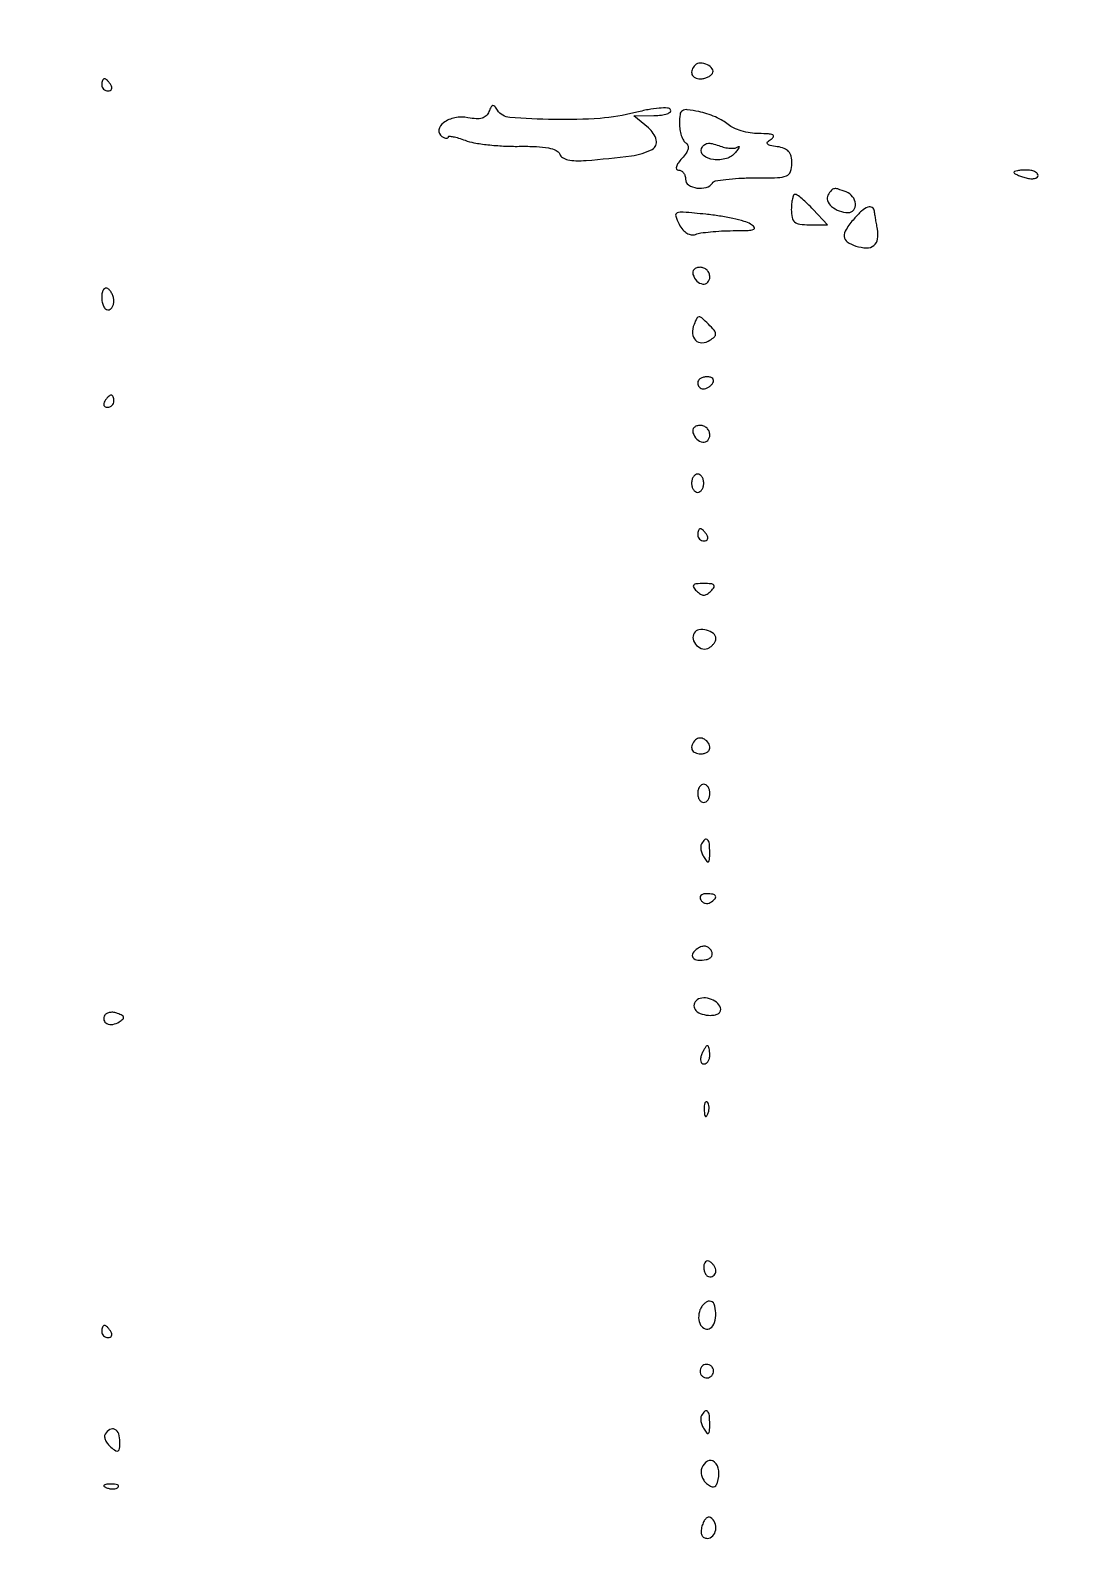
# Model space of a CAD drawing. Extents: x 0 to 4160, y 0 to 3120.
# Drawn here: x 2782.3 to 2954, y 514.5 to 764.9 of the extents above; entities that cross this region are included whole.
import ezdxf

# ---------------------------------------------------------------- set-up
doc = ezdxf.new("R2010")
doc.units = 0

msp = doc.modelspace()

# ---------------------------------------------------------------- linework, layer by layer
for points in [[(4159.499279, 606.274193, 0.000001), (4159.667734, 974.478125, 0.000057)], [(757.647081, 3119.740147, 0.000002), (520.492565, 3119.487217, 0.4139)], [(1964.75, 0.149832, 0.000016), (2717.930904, 0.232101, 0.000028), (3351.473438, 0.357111)]]:
    msp.add_lwpolyline(points, format="xyb")
for points in [[(2891.597766, 759.264432, 0.099868), (2891.076305, 758.479385, 0.1881), (2891.06477, 757.729833, 0.197274), (2891.559036, 757.195016, 0.10924), (2892.440983, 757, 0.055887), (2893.033219, 757.066404, 0.049696), (2893.621201, 757.262969, 0.052635), (2894.118313, 757.552309, 0.096533), (2894.435239, 757.895215, 0.305994), (2894.405635, 758.629069, 0.122354), (2893.593121, 759.303893, 0.101767), (2892.443943, 759.593354, 0.210351)], [(2794, 756, 0.105053), (2794.081062, 755.618444, 0.099167), (2794.311086, 755.29375, 0.09642), (2794.654762, 755.076123, 0.093332), (2795.059017, 755, 0.108972), (2795.413961, 755.078288, 0.182303), (2795.6254, 755.29375, 0.161196), (2795.656512, 755.6179, 0.082592), (2795.5, 756, 0.029505), (2795.231006, 756.382774, 0.035638), (2794.933975, 756.70625, 0.038439), (2794.65171, 756.934461, 0.151918), (2794.440983, 757, 0.210953), (2794.272352, 756.92554, 0.081139), (2794.129539, 756.70625, 0.061769), (2794.032345, 756.382849, 0.042167)], [(2857.677221, 751.601234, -0.108301), (2857.229361, 750.920879, -0.12337), (2856.556779, 750.529178, -0.087144), (2855.587862, 750.424109, -0.032903), (2854.232044, 750.603591, 0.098744), (2852.089814, 750.60476, 0.10701), (2850.178545, 749.775169, 0.202598), (2849.457544, 748.59466, 0.299973), (2849.951442, 747.530011, 0.035505), (2850.353917, 747.319149, 0.076028), (2850.691986, 747.22927, 0.146487), (2850.910428, 747.269656, 0.281359), (2851, 747.416232, -0.43258), (2851.15684, 747.563593, -0.032046), (2851.807813, 747.480889, -0.028791), (2852.695092, 747.256213, -0.015933), (2853.75, 746.886096, 0.049606), (2855.215351, 746.480285, 0.015097), (2857.498207, 746.156615, 0.014955), (2860.092596, 745.946673, 0.015791), (2862.648152, 745.89745, -0.012969), (2865.494912, 745.858688, -0.03733), (2867.455654, 745.633838, -0.056943), (2868.732349, 745.235316, -0.199604), (2869.314151, 744.623719, 0.165694), (2869.784348, 744.059568, 0.077729), (2870.67295, 743.691774, 0.054006), (2871.964523, 743.523733, 0.024702), (2873.665999, 743.571255, 0.012259), (2881.107388, 744.331674, 0.089076), (2884.521326, 745.402839, 0.352212), (2885.190129, 746.934112, 0.153947), (2883.910081, 748.926812), (2881.5, 750.933461), (2884.809017, 750.966731, 0.026179), (2886.039587, 751.043619, 0.053573), (2886.981712, 751.256068, 0.097275), (2887.506236, 751.558325, 0.3672), (2887.558719, 751.90499, 0.251357), (2887.052648, 752.197921, 0.027678), (2885.666585, 752.165838, 0.02753), (2883.865185, 751.92386, 0.016313), (2881.749702, 751.448141, -0.045943), (2875.940942, 750.498825, -0.021856), (2868.360441, 750.298126, -0.0142), (2861.090268, 750.630123, -0.240267), (2859.099775, 751.83856, 0.034088), (2858.647332, 752.47001, 0.26769), (2858.322166, 752.59159, 0.23636), (2858.024184, 752.374551, 0.027676)], [(2889, 749.684017, 0.038116), (2889.078669, 748.653542, 0.041693), (2889.312886, 747.678418, 0.045765), (2889.655657, 746.89091, 0.129524), (2890.065143, 746.45974, -0.172019), (2890.397462, 746.045851, -0.147656), (2890.42137, 745.485219, -0.088133), (2890.095425, 744.767678, -0.033354), (2889.410155, 743.900723, 0.028153), (2888.792937, 743.136327, 0.083688), (2888.497388, 742.533743, 0.213813), (2888.546241, 742.166579, 0.259937), (2888.845012, 742, -0.12899), (2889.285476, 741.884447, -0.100712), (2889.660722, 741.559375, -0.088993), (2889.913051, 741.073101, -0.075427), (2890, 740.5, 0.251467), (2890.505913, 739.557688, 0.110755), (2891.868703, 739.037328, 0.100863), (2893.42288, 739.12587, 0.19213), (2894.413139, 739.859456, -0.212056), (2894.908126, 740.197587, -0.014422), (2896.632397, 740.462663, -0.018651), (2898.778321, 740.64853, -0.012789), (2901.222156, 740.70603, 0.006904), (2905.137154, 740.752054, 0.084771), (2906.59833, 741.040196, 0.221828), (2907.270222, 741.732588, 0.083641), (2907.5, 743.096574, 0.05683), (2907.368129, 744.253056, 0.124133), (2906.963648, 745.041357, 0.122895), (2906.230584, 745.54844, 0.055115), (2905.087891, 745.840794, -0.016046), (2903.89697, 746.048224, -0.173072), (2903.485852, 746.298749, -0.388851), (2903.505305, 746.617484, -0.050989), (2904.087891, 747.075482, 0.128014), (2904.453952, 747.466999, 0.435524), (2904.355023, 747.761247, 0.09264), (2903.632968, 747.938103, 0.012745), (2902.078741, 747.984687, -0.038066), (2900.648218, 748.100197, -0.032973), (2899.179446, 748.432638, -0.034374), (2897.885584, 748.915568, -0.077557), (2897.013123, 749.488123, 0.055508), (2896.15827, 750.104448, 0.024803), (2894.916383, 750.726193, 0.024185), (2893.524134, 751.260131, 0.030122), (2892.184383, 751.613123, 0.018299), (2890.296726, 751.919305, 0.168797), (2889.4982, 751.748909, 0.225433), (2889.102053, 751.147766, 0.034818)], [(2898.61421, 745.813844, -0.134497), (2898.782879, 745.89109, -0.594222), (2898.833864, 745.825471, -0.049729), (2898.636883, 745.474262, -0.009807), (2898.210682, 744.889886, -0.163851), (2896.729182, 743.884517, -0.097551), (2894.582186, 743.71903, -0.137239), (2892.97996, 744.37826, -0.329752), (2892.655996, 745.545923, -0.11507), (2893.032887, 746.102132, -0.147173), (2893.586362, 746.372142, -0.09831), (2894.376447, 746.344983, -0.033255), (2895.482256, 746.006746, 0.034853), (2896.427533, 745.720908, 0.040636), (2897.356008, 745.58747, 0.0449), (2898.141009, 745.609632, 0.145741)], [(2944, 741.616631, 0.269386), (2944.102864, 741.439563, 0.023188), (2944.5875, 741.192243, 0.025621), (2945.233613, 740.938458, 0.016817), (2946, 740.710251, 0.040966), (2946.766322, 740.575635, 0.070464), (2947.4125, 740.607123, 0.106581), (2947.842465, 740.789795, 0.24384), (2948, 741.09362, 0.206609), (2947.850443, 741.440102, 0.082769), (2947.4125, 741.733751, 0.063112), (2946.765641, 741.933456, 0.043375), (2946, 742, 0.018041), (2945.233356, 741.972329, 0.029316), (2944.5875, 741.887385, 0.029396), (2944.109555, 741.766282, 0.326917)], [(2913.430902, 737.888197, 0.236291), (2913.349295, 736.978864, 0.121282), (2914.026984, 736.021428, 0.091215), (2915.281149, 735.284007, 0.08454), (2916.75, 735.015313, 0.225308), (2917.655254, 735.43154, 0.201287), (2917.962329, 736.42652, 0.144598), (2917.480876, 737.614231, 0.133806), (2916.418213, 738.393011, 0.012358), (2915.045889, 738.881068, 0.121691), (2914.438845, 738.926552, 0.180012), (2913.989765, 738.667267, 0.034363)], [(2907.4, 735.5, 0.047538), (2907.525982, 734.177922, 0.172125), (2907.947431, 733.460132, 0.145069), (2908.778643, 733.098029, 0.030688), (2910.374314, 733), (2913.348628, 733), (2911, 735.5, 0.012349), (2910.054782, 736.45761, 0.017062), (2909.157486, 737.265625, 0.013688), (2908.384033, 737.880408, 0.162462), (2908.025686, 738, 0.295726), (2907.783474, 737.843014, 0.043887), (2907.583795, 737.265625, 0.037707), (2907.445294, 736.458089, 0.023624)], [(2888.9602, 733.074367, 0.050472), (2889.555144, 732.190121, 0.082268), (2890.237252, 731.599644, 0.102852), (2890.954941, 731.342237, 0.127127), (2891.65848, 731.422441, -0.055646), (2892.524555, 731.648418, -0.011472), (2894.092741, 731.839275, -0.011932), (2895.934206, 731.976355, -0.010982), (2897.831787, 732.030409, 0.006793), (2900.284331, 732.07971, 0.081571), (2901.208936, 732.263737, 0.514557), (2901.298694, 732.599664, 0.088857), (2900.700566, 733.107763, 0.063271), (2899.658601, 733.549, 0.014384), (2897.794392, 734.015949, 0.014667), (2895.597343, 734.432413, 0.01379), (2893.334074, 734.729281, 0.00428), (2889.621714, 735.08034, 0.112329), (2888.635933, 734.943437, 0.400869), (2888.385376, 734.420168, 0.043892)], [(2917.722241, 733.988569, 0.032992), (2916.413057, 732.238022, 0.160361), (2916.100838, 731.055612, 0.232262), (2916.597494, 730.180662, 0.072816), (2917.991051, 729.50284, 0.068307), (2919.766507, 729.196371, 0.176628), (2920.98383, 729.5932, 0.192744), (2921.593977, 730.646097, 0.082543), (2921.560346, 732.300387, -0.002614), (2921.397272, 733.197509, -0.002818), (2921.247736, 734.074176, -0.00266), (2921.127663, 734.827837, -0.013479), (2921.07431, 735.25, 0.237866), (2920.705268, 735.831103, 0.228312), (2920.008147, 735.893316, 0.093331), (2918.959753, 735.256232, 0.032644)], [(2891.229167, 724.8125, 0.113253), (2891.877068, 723.749304, 0.165501), (2892.846361, 723.257027, 0.244413), (2893.653027, 723.540134, 0.190724), (2894, 724.416667, 0.099038), (2893.879125, 725.020927, 0.097945), (2893.534896, 725.534896, 0.097945), (2893.020927, 725.879125, 0.099038), (2892.416667, 726, 0.077096), (2891.841384, 725.910766, 0.119977), (2891.414714, 725.651172, 0.144529), (2891.204183, 725.264262, 0.134046)], [(2794, 721.059017, 0.0466), (2794.073608, 720.270941, 0.066561), (2794.29375, 719.604836, 0.086673), (2794.618015, 719.155423, 0.195654), (2795, 719, 0.142666), (2795.38134, 719.111069, 0.09965), (2795.70625, 719.423289, 0.08433), (2795.925146, 719.890182, 0.067639), (2796, 720.440983, 0.061875), (2795.925833, 721.038022, 0.051278), (2795.70625, 721.640225, 0.053305), (2795.382836, 722.157656, 0.08825), (2795, 722.5, 0.202618), (2794.621877, 722.558599, 0.181468), (2794.29375, 722.33165, 0.104212), (2794.071541, 721.804599, 0.047867)], [(2891.403962, 716.610324, 0.103134), (2891.162257, 715.120789, 0.187305), (2891.652604, 714.007833, 0.211547), (2892.705917, 713.601062, 0.127006), (2894.008359, 714.005477, 0.048612), (2894.7573, 714.575858, 0.230626), (2894.946469, 715.064377, 0.156242), (2894.705431, 715.644396, 0.020361), (2893.786744, 716.641378, 0.012702), (2892.705147, 717.669642, 0.189147), (2892.225751, 717.850551, 0.277941), (2891.854962, 717.620542, 0.026747)], [(2892, 707, 0.092995), (2892.071618, 706.618268, 0.096318), (2892.276414, 706.29375, 0.099231), (2892.581949, 706.076556, 0.105429), (2892.940983, 706, 0.089642), (2893.346558, 706.073302, 0.053229), (2893.7871, 706.29375, 0.051032), (2894.193797, 706.617485, 0.06081), (2894.5, 707, 0.139169), (2894.607943, 707.379648, 0.191142), (2894.478525, 707.70625, 0.138808), (2894.110654, 707.926733, 0.066118), (2893.559017, 708, 0.062283), (2892.962904, 707.925455, 0.080552), (2892.457961, 707.70625, 0.097988), (2892.120018, 707.381379, 0.153634)], [(2794.5, 704, 0.082592), (2794.343488, 703.6179, 0.161196), (2794.3746, 703.29375, 0.182303), (2794.586039, 703.078288, 0.108972), (2794.940983, 703, 0.093332), (2795.345238, 703.076123, 0.09642), (2795.688914, 703.29375, 0.099167), (2795.918938, 703.618444, 0.105053), (2796, 704, 0.042167), (2795.967655, 704.382849, 0.061769), (2795.870461, 704.70625, 0.081139), (2795.727648, 704.92554, 0.210953), (2795.559017, 705, 0.151918), (2795.34829, 704.934461, 0.038439), (2795.066025, 704.70625, 0.035638), (2794.768994, 704.382774, 0.029505)], [(2891.229167, 698.8125, 0.113253), (2891.877068, 697.749304, 0.165501), (2892.846361, 697.257027, 0.244413), (2893.653027, 697.540134, 0.190724), (2894, 698.416667, 0.099038), (2893.879125, 699.020927, 0.097945), (2893.534896, 699.534896, 0.097945), (2893.020927, 699.879125, 0.099038), (2892.416667, 700, 0.077096), (2891.841384, 699.910766, 0.119977), (2891.414714, 699.651172, 0.144529), (2891.204183, 699.264262, 0.134046)], [(2891, 690.5, 0.064853), (2891.074694, 689.926543, 0.082425), (2891.29375, 689.440625, 0.098894), (2891.618646, 689.115568, 0.148195), (2892, 689, 0.148195), (2892.381354, 689.115568, 0.098894), (2892.70625, 689.440625, 0.082425), (2892.925306, 689.926543, 0.064853), (2893, 690.5, 0.064853), (2892.925306, 691.073457, 0.082425), (2892.70625, 691.559375, 0.098894), (2892.381354, 691.884432, 0.148195), (2892, 692, 0.148195), (2891.618646, 691.884432, 0.098894), (2891.29375, 691.559375, 0.082425), (2891.074694, 691.073457, 0.064853)], [(2892, 682, 0.105053), (2892.081062, 681.618444, 0.099167), (2892.311086, 681.29375, 0.09642), (2892.654762, 681.076123, 0.093332), (2893.059017, 681, 0.108972), (2893.413961, 681.078288, 0.182303), (2893.6254, 681.29375, 0.161196), (2893.656512, 681.6179, 0.082592), (2893.5, 682, 0.029505), (2893.231006, 682.382774, 0.035638), (2892.933975, 682.70625, 0.038439), (2892.65171, 682.934461, 0.151918), (2892.440983, 683, 0.210953), (2892.272352, 682.92554, 0.081139), (2892.129539, 682.70625, 0.061769), (2892.032345, 682.382849, 0.042167)], [(2891.8, 672.8, 0.049631), (2892.452741, 672.265408, 0.147822), (2893, 672.1, 0.147822), (2893.547259, 672.265408, 0.049631), (2894.2, 672.8, 0.051663), (2894.686384, 673.398813, 0.354955), (2894.65, 673.75, 0.180052), (2894.199072, 673.95632, 0.018208), (2893, 674, 0.018208), (2891.800928, 673.95632, 0.180052), (2891.35, 673.75, 0.354955), (2891.313616, 673.398813, 0.051663)], [(2891.419157, 665.869194, 0.197735), (2891.249738, 664.839939, 0.144105), (2891.825712, 663.818716, 0.142112), (2892.870277, 663.263308, 0.192303), (2893.912868, 663.446149, 0.050307), (2894.328731, 663.764991, 0.047755), (2894.680655, 664.165654, 0.05139), (2894.921543, 664.583848, 0.105365), (2895, 664.952028, 0.229991), (2894.594009, 665.787965, 0.10433), (2893.475747, 666.340125, 0.102493), (2892.214383, 666.398782, 0.218223)], [(2891.63948, 648.306147, 0.094876), (2891.086489, 647.491235, 0.1934), (2891.067517, 646.730754, 0.202875), (2891.575357, 646.193711, 0.103624), (2892.5, 646, 0.06085), (2893.073598, 646.070066, 0.079459), (2893.559375, 646.276414, 0.097386), (2893.8846, 646.582093, 0.156819), (2894, 646.940983, 0.139398), (2893.764316, 647.769921, 0.123736), (2893.119339, 648.396031, 0.139481), (2892.316568, 648.598585, 0.191124)], [(2892, 639.5, 0.064853), (2892.074694, 638.926543, 0.082425), (2892.29375, 638.440625, 0.098894), (2892.618646, 638.115568, 0.148195), (2893, 638, 0.148195), (2893.381354, 638.115568, 0.098894), (2893.70625, 638.440625, 0.082425), (2893.925306, 638.926543, 0.064853), (2894, 639.5, 0.064853), (2893.925306, 640.073457, 0.082425), (2893.70625, 640.559375, 0.098894), (2893.381354, 640.884432, 0.148195), (2893, 641, 0.148195), (2892.618646, 640.884432, 0.098894), (2892.29375, 640.559375, 0.082425), (2892.074694, 640.073457, 0.064853)], [(2892.625, 631.202254, 0.131214), (2892.501528, 630.79244, 0.054724), (2892.546664, 630.212247, 0.049042), (2892.73572, 629.56691, 0.045296), (2893.05067, 628.952254, 0.02886), (2893.524497, 628.291, 0.422266), (2893.782177, 628.267166, 0.204688), (2893.948456, 628.60267, 0.012382), (2893.984687, 629.75, 0.02377), (2893.924616, 631.224181, 0.167601), (2893.63601, 631.869801, 0.407002), (2893.201812, 631.889462, 0.07248)], [(2892.510081, 621.983688, 0.090427), (2892.820631, 621.639411, 0.095498), (2893.22714, 621.434921, 0.099685), (2893.665803, 621.401101, 0.108373), (2894.069098, 621.542705, 0.050477), (2894.838655, 622.13314, 0.315493), (2894.933879, 622.592818, 0.25701), (2894.519563, 622.914842, 0.039415), (2893.440983, 623, 0.067432), (2892.890269, 622.925389, 0.140899), (2892.524436, 622.701458, 0.190788), (2892.397824, 622.36964, 0.136093)], [(2892.002567, 614.001587, 0.109315), (2891.206681, 613.227769, 0.317475), (2891.23075, 612.50158, 0.215562), (2892.03274, 612.065307, 0.072194), (2893.395399, 612.161603, 0.076574), (2893.968666, 612.38233, 0.14326), (2894.310338, 612.737647, 0.159889), (2894.385509, 613.191482, 0.102035), (2894.197275, 613.697214, 0.095756), (2893.782508, 614.141889, 0.123484), (2893.266341, 614.350169, 0.109416), (2892.664443, 614.301818, 0.06395)], [(2891.728423, 605.395089, 0.193774), (2891.384017, 604.586351, 0.205081), (2891.706858, 603.789106, 0.126732), (2892.71533, 603.199091, 0.069421), (2894.14235, 603, 0.056247), (2894.917592, 603.087487, 0.109433), (2895.477518, 603.352973, 0.154765), (2895.756747, 603.758546, 0.155555), (2895.750467, 604.25, 0.150639), (2895.107458, 605.149841, 0.093762), (2893.938459, 605.735357, 0.096427), (2892.666393, 605.843879, 0.171205)], [(2794.515713, 603.025424, 0.191013), (2794.37394, 602.228674, 0.23802), (2794.834197, 601.646206, 0.152732), (2795.803525, 601.517896, 0.095806), (2796.881592, 601.92682, 0.03936), (2797.466726, 602.355474, 0.268353), (2797.580022, 602.680389, 0.227867), (2797.35823, 602.9802, 0.029854), (2796.615871, 603.317163, 0.058511), (2795.981629, 603.478786, 0.067768), (2795.358823, 603.477104, 0.078711), (2794.841624, 603.319872, 0.142196)], [(2892.638374, 596.5, 0.055937), (2892.488865, 595.925634, 0.100118), (2892.516384, 595.440625, 0.147206), (2892.710807, 595.122486, 0.184534), (2893.031385, 595, 0.152681), (2893.400789, 595.115494, 0.098158), (2893.715469, 595.440625, 0.08088), (2893.92777, 595.926468, 0.062722), (2894, 596.5, 0.024748), (2893.971531, 597.074824, 0.039339), (2893.884553, 597.559375, 0.046727), (2893.758929, 597.903916, 0.289661), (2893.606989, 598, 0.222225), (2893.420671, 597.912889, 0.030693), (2893.160341, 597.559375, 0.030395), (2892.887494, 597.074558, 0.02136)], [(2893.078947, 587.416667, 0.018894), (2893.137993, 586.670344, 0.168741), (2893.279315, 586.37858, 0.470617), (2893.461564, 586.395823, 0.054073), (2893.683114, 586.8125, 0.051402), (2893.839148, 587.359369, 0.05415), (2893.876576, 587.916927, 0.060344), (2893.797407, 588.402231, 0.126455), (2893.604167, 588.729167, 0.296942), (2893.385309, 588.77538, 0.208169), (2893.200665, 588.592839, 0.077125), (2893.089945, 588.112848, 0.028489)], [(2893, 561.559017, 0.062283), (2893.074545, 560.962904, 0.080552), (2893.29375, 560.457961, 0.097988), (2893.618621, 560.120018, 0.153634), (2894, 560, 0.092995), (2894.381732, 560.071618, 0.096318), (2894.70625, 560.276414, 0.099231), (2894.923444, 560.581949, 0.105429), (2895, 560.940983, 0.089642), (2894.926698, 561.346558, 0.053229), (2894.70625, 561.7871, 0.051032), (2894.382515, 562.193797, 0.06081), (2894, 562.5, 0.139169), (2893.620352, 562.607943, 0.191142), (2893.29375, 562.478525, 0.138808), (2893.073267, 562.110654, 0.066118)], [(2892.380002, 554.547887, 0.100184), (2892.163248, 553.259729, 0.120341), (2892.49314, 552.07935, 0.176755), (2893.21606, 551.45943, 0.232172), (2894.069098, 551.542705, 0.186684), (2894.76998, 552.468308, 0.075524), (2894.975846, 554.065033, 0.085728), (2894.694532, 555.500073, 0.31103), (2893.968615, 556, 0.120935), (2893.532835, 555.893033, 0.064874), (2893.076514, 555.573442, 0.058696), (2892.669859, 555.103191, 0.057397)], [(2794, 551, 0.105053), (2794.081062, 550.618444, 0.099167), (2794.311086, 550.29375, 0.09642), (2794.654762, 550.076123, 0.093332), (2795.059017, 550, 0.108972), (2795.413961, 550.078288, 0.182303), (2795.6254, 550.29375, 0.161196), (2795.656512, 550.6179, 0.082592), (2795.5, 551, 0.029505), (2795.231006, 551.382774, 0.035638), (2794.933975, 551.70625, 0.038439), (2794.65171, 551.934461, 0.151918), (2794.440983, 552, 0.210953), (2794.272352, 551.92554, 0.081139), (2794.129539, 551.70625, 0.061769), (2794.032345, 551.382849, 0.042167)], [(2892.552786, 545.08541, 0.099038), (2892.401684, 544.679226, 0.097945), (2892.417584, 544.244476, 0.097945), (2892.597789, 543.848514, 0.099038), (2892.91459, 543.552786, 0.099038), (2893.320774, 543.401684, 0.097945), (2893.755524, 543.417584, 0.097945), (2894.151486, 543.597789, 0.099038), (2894.447214, 543.91459, 0.099038), (2894.598316, 544.320774, 0.097945), (2894.582416, 544.755524, 0.097945), (2894.402211, 545.151486, 0.099038), (2894.08541, 545.447214, 0.099038), (2893.679226, 545.598316, 0.097945), (2893.244476, 545.582416, 0.097945), (2892.848514, 545.402211, 0.099038)], [(2892.625, 537.202254, 0.131214), (2892.501528, 536.79244, 0.054724), (2892.546664, 536.212247, 0.049042), (2892.73572, 535.56691, 0.045296), (2893.05067, 534.952254, 0.02886), (2893.524497, 534.291, 0.422266), (2893.782177, 534.267166, 0.204688), (2893.948456, 534.60267, 0.012382), (2893.984687, 535.75, 0.02377), (2893.924616, 537.224181, 0.167601), (2893.63601, 537.869801, 0.407002), (2893.201812, 537.889462, 0.07248)], [(2794.570027, 534.113307, 0.165938), (2794.471484, 533.682148, 0.078442), (2794.620389, 533.124078, 0.064546), (2794.981976, 532.529284, 0.050777), (2795.51101, 531.990862, 0.028529), (2796.319179, 531.394552, 0.286403), (2796.720171, 531.386223, 0.241254), (2796.95125, 531.754609, 0.021696), (2797, 532.877555, 0.080485), (2796.787914, 534.186567, 0.197273), (2796.163326, 534.912066, 0.258637), (2795.348711, 534.882954, 0.119392)], [(2892.66643, 528.573113, 0.097891), (2892.557674, 527.944254, 0.069989), (2892.674322, 527.237887, 0.067375), (2892.989735, 526.564344, 0.076541), (2893.462195, 526.031375, 0.037629), (2894.135439, 525.553275, 0.161534), (2894.608793, 525.446441, 0.216128), (2894.968335, 525.65423, 0.071592), (2895.255446, 526.208262, 0.110688), (2895.475743, 528.120464, 0.18322), (2894.751675, 529.552274, 0.323487), (2893.625094, 529.681781, 0.175035)], [(2794.8125, 525.316886, 0.051402), (2795.359369, 525.160852, 0.05415), (2795.916927, 525.123424, 0.060344), (2796.402231, 525.202593, 0.126455), (2796.729167, 525.395833, 0.296942), (2796.77538, 525.614691, 0.208169), (2796.592839, 525.799335, 0.077125), (2796.112848, 525.910055, 0.028489), (2795.416667, 525.921053, 0.018894), (2794.670344, 525.862007, 0.168741), (2794.37858, 525.720685, 0.470617), (2794.395823, 525.538436, 0.054073)], [(2892.70731, 518.988753, 0.04857), (2892.570135, 518.131731, 0.120805), (2892.682304, 517.511075, 0.169002), (2893.032932, 517.137767, 0.121055), (2893.59362, 517, 0.209732), (2894.485104, 517.391151, 0.149439), (2894.962895, 518.387437, 0.132449), (2894.828185, 519.575808, 0.161631), (2894.11369, 520.429736, 0.21724), (2893.735052, 520.477599, 0.124503), (2893.334963, 520.232402, 0.082294), (2892.971073, 519.710675, 0.047293)]]:
    msp.add_lwpolyline(points, format="xyb", close=True)

doc.saveas('drawing.dxf')
